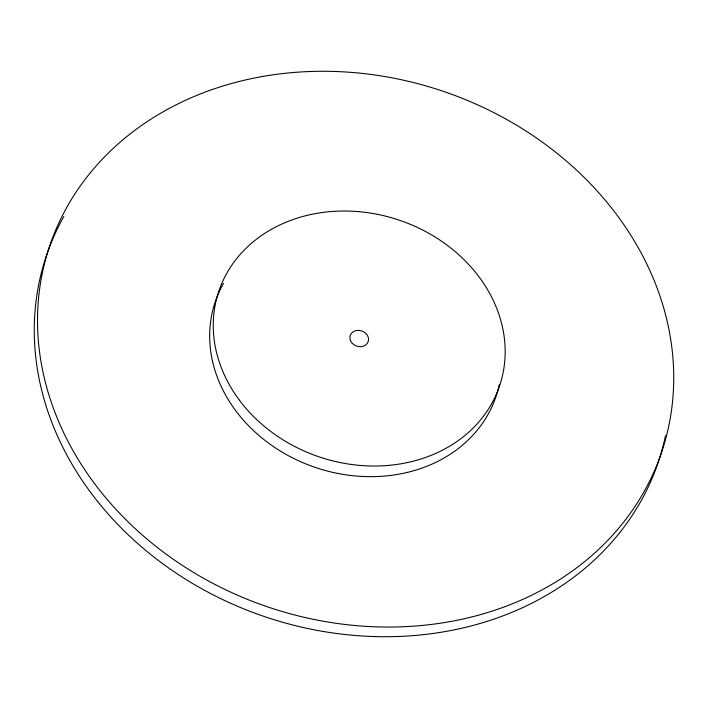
<?xml version="1.0" encoding="UTF-8"?>
<svg xmlns="http://www.w3.org/2000/svg" width="708" height="708" viewBox="0 0 708 708"><rect width="100%" height="100%" fill="white"/><g stroke="black" fill="none" stroke-linecap="round" stroke-linejoin="round"><path stroke-width="1.06" d="M499.299 384.426A148.149 124.944 18.6 0 1 311.387 466.041A148.149 124.944 18.6 0 1 223.498 283.395M665.511 435.685A322.892 272.323 18.6 0 1 256.544 613.792A322.892 272.323 18.6 0 1 63.87 216.444M239.437 400.232A148.149 124.944 18.6 0 0 491.334 404.295A148.149 124.944 18.6 0 0 346.858 211.046A148.149 124.944 18.6 0 0 239.437 400.232M94.58 483.661A322.892 272.323 18.6 0 0 643.59 492.511A322.892 272.323 18.6 0 0 328.707 71.322A322.892 272.323 18.6 0 0 94.58 483.661M352.292 343.38A9.496 8.009 18.6 0 0 368.125 341.787A9.496 8.009 18.6 0 0 357.204 330.406A9.496 8.009 18.6 0 0 352.292 343.38"/></g></svg>
